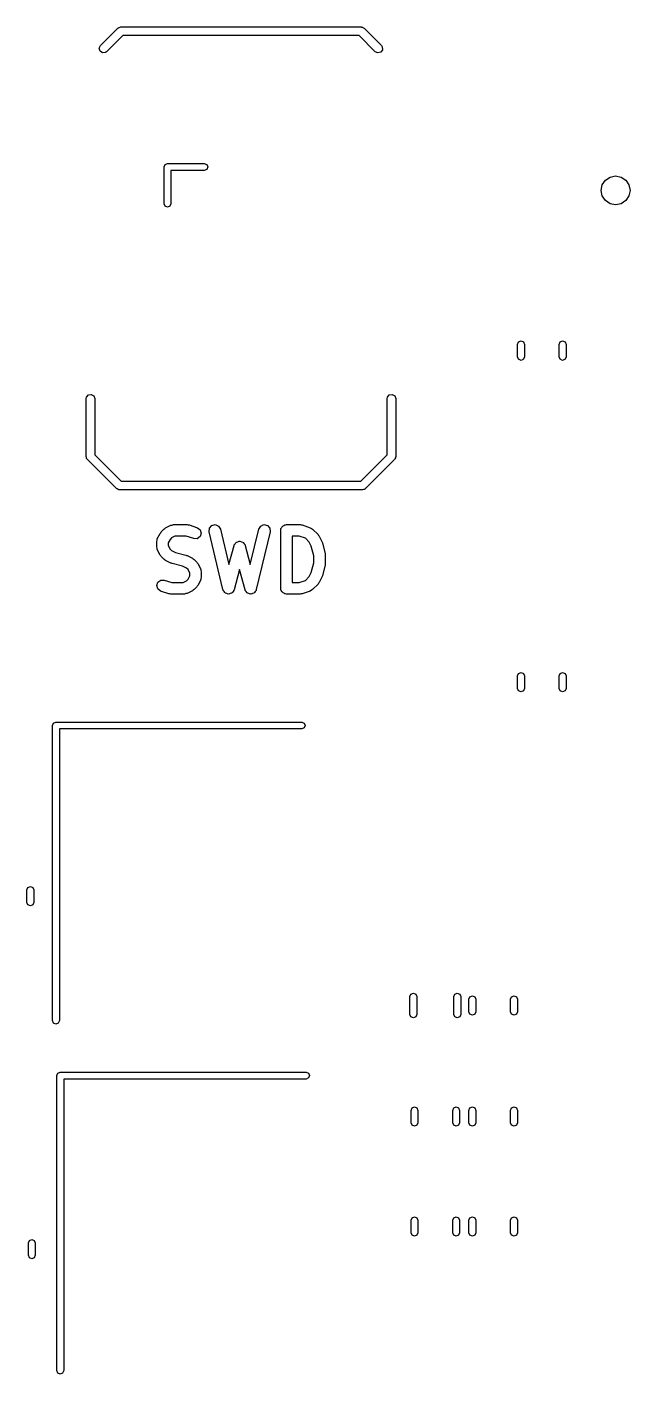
# Model space of a CAD drawing. Extents: x 96 to 200, y -143 to -59.
# Drawn here: x 120.6 to 131.03, y -84.96 to -61.67 of the extents above; entities that cross this region are included whole.
import ezdxf

# ---------------------------------------------------------------- set-up
doc = ezdxf.new("R2010")
doc.units = 0
doc.layers.add('BLACK', color=7, linetype='CONTINUOUS')

msp = doc.modelspace()

# ---------------------------------------------------------------- linework, layer by layer
at = {"layer": 'BLACK', "linetype": 'CONTINUOUS'}
for p, q in [((121.872, -61.997), (122.172, -61.697)), ((122.172, -61.697), (122.176, -61.6943)), ((122.176, -61.6943), (122.177, -61.6925)), ((122.177, -61.6925), (122.18, -61.6914)), ((122.18, -61.6914), (122.193, -61.682)), ((122.193, -61.682), (122.21, -61.6806)), ((122.21, -61.6806), (122.225, -61.675)), ((122.225, -61.675), (126.375, -61.675)), ((126.375, -61.675), (126.38, -61.6758)), ((126.38, -61.6758), (126.382, -61.6753)), ((126.382, -61.6753), (126.385, -61.6767)), ((126.385, -61.6767), (126.401, -61.6795)), ((126.401, -61.6795), (126.413, -61.69)), ((126.413, -61.69), (126.428, -61.697)), ((126.428, -61.697), (126.728, -61.997)), ((122.256, -61.825), (121.978, -62.103)), ((126.344, -61.825), (122.256, -61.825)), ((126.622, -62.103), (126.344, -61.825)), ((121.85, -62.0435), (121.872, -61.997)), ((121.864, -62.093), (121.85, -62.0435)), ((121.906, -62.1224), (121.864, -62.093)), ((121.957, -62.118), (121.906, -62.1224)), ((121.978, -62.103), (121.957, -62.118)), ((126.668, -62.1247), (126.622, -62.103)), ((126.718, -62.1114), (126.668, -62.1247)), ((126.747, -62.0694), (126.718, -62.1114)), ((126.728, -61.997), (126.743, -62.0183)), ((126.743, -62.0183), (126.747, -62.0694)), ((122.97, -64.095), (122.988, -64.0526)), ((122.97, -64.73), (122.97, -64.095)), ((122.988, -64.0526), (123.03, -64.035)), ((123.03, -64.035), (123.665, -64.035)), ((123.665, -64.155), (123.09, -64.155)), ((123.09, -64.155), (123.09, -64.73)), ((123.665, -64.035), (123.707, -64.0526)), ((123.707, -64.1374), (123.665, -64.155)), ((123.707, -64.0526), (123.725, -64.095)), ((123.725, -64.095), (123.707, -64.1374)), ((130.679, -64.269), (130.775, -64.25)), ((130.775, -64.25), (130.871, -64.269)), ((130.525, -64.5), (130.544, -64.4043)), ((130.544, -64.4043), (130.598, -64.3232)), ((130.598, -64.3232), (130.679, -64.269)), ((130.871, -64.269), (130.952, -64.3232)), ((130.952, -64.3232), (131.006, -64.4043)), ((131.006, -64.4043), (131.025, -64.5)), ((122.988, -64.7724), (122.97, -64.73)), ((123.09, -64.73), (123.072, -64.7724)), ((130.544, -64.5957), (130.525, -64.5)), ((130.598, -64.6768), (130.544, -64.5957)), ((130.679, -64.731), (130.598, -64.6768)), ((130.775, -64.75), (130.679, -64.731)), ((130.871, -64.731), (130.775, -64.75)), ((130.952, -64.6768), (130.871, -64.731)), ((131.006, -64.5957), (130.952, -64.6768)), ((131.025, -64.5), (131.006, -64.5957)), ((123.03, -64.79), (122.988, -64.7724)), ((123.072, -64.7724), (123.03, -64.79)), ((129.08, -67.1622), (129.098, -67.1197)), ((129.08, -67.3778), (129.08, -67.1622)), ((129.098, -67.1197), (129.14, -67.1022)), ((129.14, -67.1022), (129.182, -67.1197)), ((129.182, -67.1197), (129.2, -67.1622)), ((129.2, -67.1622), (129.2, -67.3778)), ((129.8, -67.1622), (129.818, -67.1197)), ((129.8, -67.3778), (129.8, -67.1622)), ((129.818, -67.1197), (129.86, -67.1022)), ((129.86, -67.1022), (129.902, -67.1197)), ((129.902, -67.1197), (129.92, -67.1622)), ((129.92, -67.1622), (129.92, -67.3778)), ((129.098, -67.4203), (129.08, -67.3778)), ((129.14, -67.4378), (129.098, -67.4203)), ((129.182, -67.4203), (129.14, -67.4378)), ((129.2, -67.3778), (129.182, -67.4203)), ((129.818, -67.4203), (129.8, -67.3778)), ((129.86, -67.4378), (129.818, -67.4203)), ((129.902, -67.4203), (129.86, -67.4378)), ((129.92, -67.3778), (129.902, -67.4203)), ((121.625, -68.1), (121.63, -68.0743)), ((121.625, -69.1), (121.625, -68.1)), ((121.63, -68.0743), (121.662, -68.035)), ((121.662, -68.035), (121.713, -68.0261)), ((121.713, -68.0261), (121.757, -68.0518)), ((121.757, -68.0518), (121.775, -68.1)), ((121.775, -68.1), (121.775, -69.0689)), ((126.825, -68.1), (126.83, -68.0743)), ((126.825, -69.0689), (126.825, -68.1)), ((126.83, -68.0743), (126.862, -68.035)), ((126.862, -68.035), (126.913, -68.0261)), ((126.913, -68.0261), (126.957, -68.0518)), ((126.957, -68.0518), (126.975, -68.1)), ((126.975, -68.1), (126.975, -69.1)), ((121.631, -69.1154), (121.625, -69.1)), ((121.632, -69.1317), (121.631, -69.1154)), ((121.641, -69.1451), (121.632, -69.1317)), ((121.643, -69.1482), (121.641, -69.1451)), ((121.644, -69.1492), (121.643, -69.1482)), ((121.647, -69.153), (121.644, -69.1492)), ((122.147, -69.653), (121.647, -69.153)), ((121.775, -69.0689), (122.231, -69.525)), ((126.369, -69.525), (126.825, -69.0689)), ((126.953, -69.153), (126.453, -69.653)), ((126.96, -69.1382), (126.953, -69.153)), ((126.97, -69.1257), (126.96, -69.1382)), ((126.973, -69.1095), (126.97, -69.1257)), ((126.975, -69.1065), (126.973, -69.1095)), ((126.975, -69.1), (126.974, -69.1046)), ((126.974, -69.1046), (126.975, -69.1065)), ((122.231, -69.525), (126.369, -69.525)), ((122.162, -69.66), (122.147, -69.653)), ((122.174, -69.6705), (122.162, -69.66)), ((122.19, -69.6733), (122.174, -69.6705)), ((122.193, -69.6747), (122.19, -69.6733)), ((122.195, -69.6742), (122.193, -69.6747)), ((122.2, -69.675), (122.195, -69.6742)), ((126.4, -69.675), (122.2, -69.675)), ((126.415, -69.6694), (126.4, -69.675)), ((126.432, -69.668), (126.415, -69.6694)), ((126.445, -69.6586), (126.432, -69.668)), ((126.448, -69.6575), (126.445, -69.6586)), ((126.449, -69.6557), (126.448, -69.6575)), ((126.453, -69.653), (126.449, -69.6557)), ((122.993, -70.3358), (123.089, -70.2882)), ((123.089, -70.2882), (123.111, -70.2847)), ((123.111, -70.2847), (123.133, -70.2776)), ((123.133, -70.2776), (123.371, -70.2776)), ((123.371, -70.2776), (123.387, -70.2826)), ((123.387, -70.2826), (123.403, -70.2828)), ((123.403, -70.2828), (123.546, -70.3304)), ((123.755, -70.3392), (123.796, -70.2923)), ((123.796, -70.2923), (123.856, -70.2779)), ((123.856, -70.2779), (123.913, -70.3017)), ((123.913, -70.3017), (123.945, -70.3545)), ((124.607, -70.3545), (124.64, -70.3017)), ((124.64, -70.3017), (124.697, -70.2779)), ((124.697, -70.2779), (124.757, -70.2923)), ((124.757, -70.2923), (124.797, -70.3392)), ((125, -70.3339), (125.005, -70.3188)), ((125.005, -70.3188), (125.018, -70.3095)), ((125.018, -70.3095), (125.027, -70.2967)), ((125.027, -70.2967), (125.042, -70.2918)), ((125.042, -70.2918), (125.055, -70.2825)), ((125.055, -70.2825), (125.071, -70.2825)), ((125.071, -70.2825), (125.086, -70.2776)), ((125.086, -70.2776), (125.324, -70.2776)), ((125.324, -70.2776), (125.339, -70.2826)), ((125.339, -70.2826), (125.355, -70.2828)), ((125.355, -70.2828), (125.498, -70.3304)), ((122.843, -70.5681), (122.85, -70.5462)), ((122.85, -70.5462), (122.853, -70.5234)), ((122.853, -70.5234), (122.901, -70.4281)), ((122.901, -70.4281), (122.912, -70.4166)), ((122.912, -70.4166), (122.92, -70.4021)), ((122.92, -70.4021), (122.967, -70.3545)), ((122.967, -70.3545), (122.982, -70.3472)), ((122.982, -70.3472), (122.993, -70.3358)), ((123.073, -70.5321), (123.043, -70.5917)), ((123.097, -70.5074), (123.073, -70.5321)), ((123.157, -70.4776), (123.097, -70.5074)), ((123.355, -70.4776), (123.157, -70.4776)), ((123.483, -70.5201), (123.355, -70.4776)), ((123.544, -70.5206), (123.483, -70.5201)), ((123.595, -70.4846), (123.544, -70.5206)), ((123.546, -70.3304), (123.596, -70.3671)), ((123.614, -70.426), (123.595, -70.4846)), ((123.596, -70.3671), (123.614, -70.426)), ((123.75, -70.4008), (123.755, -70.3392)), ((123.988, -71.4008), (123.75, -70.4008)), ((123.945, -70.3545), (124.091, -70.9689)), ((124.461, -70.9689), (124.607, -70.3545)), ((124.802, -70.4008), (124.564, -71.4008)), ((124.797, -70.3392), (124.802, -70.4008)), ((124.986, -70.3776), (124.991, -70.3626)), ((124.986, -71.3776), (124.986, -70.3776)), ((124.991, -70.3467), (125, -70.3339)), ((124.991, -70.3626), (124.991, -70.3467)), ((125.186, -70.4776), (125.186, -71.2776)), ((125.308, -70.4776), (125.186, -70.4776)), ((125.413, -70.5126), (125.308, -70.4776)), ((125.48, -70.5797), (125.413, -70.5126)), ((125.498, -70.3304), (125.517, -70.3441)), ((125.517, -70.3441), (125.537, -70.3545)), ((125.537, -70.3545), (125.633, -70.4498)), ((125.633, -70.4498), (125.64, -70.4642)), ((125.64, -70.4642), (125.651, -70.4758)), ((125.651, -70.4758), (125.699, -70.571)), ((122.843, -70.6633), (122.843, -70.5681)), ((122.85, -70.6853), (122.843, -70.6633)), ((122.853, -70.7081), (122.85, -70.6853)), ((122.901, -70.8033), (122.853, -70.7081)), ((123.043, -70.5917), (123.043, -70.6397)), ((123.043, -70.6397), (123.073, -70.6993)), ((123.073, -70.6993), (123.097, -70.724)), ((123.097, -70.724), (123.168, -70.7595)), ((123.168, -70.7595), (123.348, -70.8044)), ((124.091, -70.9689), (124.18, -70.6376)), ((124.18, -70.6376), (124.183, -70.6329)), ((124.183, -70.6274), (124.199, -70.6073)), ((124.183, -70.6329), (124.183, -70.6274)), ((124.199, -70.6073), (124.213, -70.5857)), ((124.213, -70.5857), (124.218, -70.5837)), ((124.218, -70.5837), (124.222, -70.5794)), ((124.222, -70.5794), (124.247, -70.5728)), ((124.247, -70.5728), (124.271, -70.5635)), ((124.271, -70.5635), (124.276, -70.5649)), ((124.276, -70.5649), (124.282, -70.5635)), ((124.282, -70.5635), (124.306, -70.5728)), ((124.306, -70.5728), (124.331, -70.5794)), ((124.331, -70.5794), (124.334, -70.5837)), ((124.334, -70.5837), (124.339, -70.5857)), ((124.339, -70.5857), (124.353, -70.6073)), ((124.353, -70.6073), (124.37, -70.6274)), ((124.37, -70.6274), (124.37, -70.6329)), ((124.37, -70.6329), (124.373, -70.6376)), ((124.373, -70.6376), (124.461, -70.9689)), ((125.515, -70.6506), (125.48, -70.5797)), ((125.557, -70.8185), (125.515, -70.6506)), ((125.699, -70.571), (125.701, -70.582)), ((125.701, -70.582), (125.707, -70.5915)), ((125.707, -70.5915), (125.754, -70.7819)), ((125.754, -70.7819), (125.753, -70.7944)), ((122.912, -70.8148), (122.901, -70.8033)), ((122.92, -70.8293), (122.912, -70.8148)), ((122.967, -70.8769), (122.92, -70.8293)), ((122.982, -70.8843), (122.967, -70.8769)), ((122.993, -70.8956), (122.982, -70.8843)), ((123.089, -70.9433), (122.993, -70.8956)), ((123.1, -70.9449), (123.089, -70.9433)), ((123.109, -70.9508), (123.1, -70.9449)), ((123.289, -70.9958), (123.109, -70.9508)), ((123.36, -71.0312), (123.289, -70.9958)), ((123.348, -70.8044), (123.358, -70.8103)), ((123.358, -70.8103), (123.369, -70.812)), ((123.369, -70.812), (123.464, -70.8596)), ((123.464, -70.8596), (123.475, -70.871)), ((123.475, -70.871), (123.49, -70.8783)), ((123.49, -70.8783), (123.537, -70.926)), ((123.537, -70.926), (123.545, -70.9404)), ((123.545, -70.9404), (123.556, -70.9519)), ((123.556, -70.9519), (123.604, -71.0472)), ((125.515, -71.1046), (125.557, -70.9367)), ((125.557, -70.9367), (125.557, -70.8185)), ((125.754, -70.9733), (125.707, -71.1638)), ((125.753, -70.7944), (125.757, -70.8062)), ((125.757, -70.949), (125.753, -70.9609)), ((125.753, -70.9609), (125.754, -70.9733)), ((125.757, -70.8062), (125.757, -70.949)), ((122.862, -71.2706), (122.913, -71.2347)), ((122.913, -71.2347), (122.974, -71.2351)), ((122.974, -71.2351), (123.102, -71.2776)), ((123.3, -71.2776), (123.36, -71.2478)), ((123.384, -71.0559), (123.36, -71.0312)), ((123.36, -71.2478), (123.384, -71.2231)), ((123.414, -71.1155), (123.384, -71.0559)), ((123.384, -71.2231), (123.414, -71.1635)), ((123.414, -71.1635), (123.414, -71.1155)), ((123.604, -71.2319), (123.556, -71.3271)), ((123.604, -71.0472), (123.607, -71.07)), ((123.607, -71.2091), (123.604, -71.2319)), ((123.607, -71.07), (123.614, -71.0919)), ((123.614, -71.1871), (123.607, -71.2091)), ((123.614, -71.0919), (123.614, -71.1871)), ((124.276, -71.0514), (124.182, -71.4034)), ((124.37, -71.4034), (124.276, -71.0514)), ((125.308, -71.2776), (125.413, -71.2426)), ((125.413, -71.2426), (125.48, -71.1755)), ((125.48, -71.1755), (125.515, -71.1046)), ((125.699, -71.1842), (125.651, -71.2795)), ((125.701, -71.1732), (125.699, -71.1842)), ((125.707, -71.1638), (125.701, -71.1732)), ((122.843, -71.3292), (122.862, -71.2706)), ((122.862, -71.3882), (122.843, -71.3292)), ((122.911, -71.4249), (122.862, -71.3882)), ((123.054, -71.4725), (122.911, -71.4249)), ((123.07, -71.4726), (123.054, -71.4725)), ((123.086, -71.4776), (123.07, -71.4726)), ((123.324, -71.4776), (123.086, -71.4776)), ((123.102, -71.2776), (123.3, -71.2776)), ((123.346, -71.4705), (123.324, -71.4776)), ((123.369, -71.4671), (123.346, -71.4705)), ((123.464, -71.4194), (123.369, -71.4671)), ((123.475, -71.4081), (123.464, -71.4194)), ((123.49, -71.4007), (123.475, -71.4081)), ((123.537, -71.3531), (123.49, -71.4007)), ((123.545, -71.3386), (123.537, -71.3531)), ((123.556, -71.3271), (123.545, -71.3386)), ((123.992, -71.4067), (123.988, -71.4008)), ((123.992, -71.4136), (123.992, -71.4067)), ((124.008, -71.4326), (123.992, -71.4136)), ((124.021, -71.4535), (124.008, -71.4326)), ((124.027, -71.4562), (124.021, -71.4535)), ((124.031, -71.4616), (124.027, -71.4562)), ((124.055, -71.4679), (124.031, -71.4616)), ((124.078, -71.4773), (124.055, -71.4679)), ((124.084, -71.4757), (124.078, -71.4773)), ((124.091, -71.4775), (124.084, -71.4757)), ((124.114, -71.4687), (124.091, -71.4775)), ((124.138, -71.463), (124.114, -71.4687)), ((124.142, -71.4577), (124.138, -71.463)), ((124.149, -71.4553), (124.142, -71.4577)), ((124.162, -71.4347), (124.149, -71.4553)), ((124.178, -71.4161), (124.162, -71.4347)), ((124.179, -71.4092), (124.178, -71.4161)), ((124.182, -71.4034), (124.179, -71.4092)), ((124.374, -71.4092), (124.37, -71.4034)), ((124.374, -71.4161), (124.374, -71.4092)), ((124.39, -71.4347), (124.374, -71.4161)), ((124.404, -71.4553), (124.39, -71.4347)), ((124.41, -71.4577), (124.404, -71.4553)), ((124.415, -71.463), (124.41, -71.4577)), ((124.438, -71.4687), (124.415, -71.463)), ((124.461, -71.4775), (124.438, -71.4687)), ((124.468, -71.4757), (124.461, -71.4775)), ((124.475, -71.4773), (124.468, -71.4757)), ((124.497, -71.4679), (124.475, -71.4773)), ((124.521, -71.4616), (124.497, -71.4679)), ((124.525, -71.4562), (124.521, -71.4616)), ((124.532, -71.4535), (124.525, -71.4562)), ((124.545, -71.4326), (124.532, -71.4535)), ((124.56, -71.4136), (124.545, -71.4326)), ((124.564, -71.4008), (124.56, -71.4067)), ((124.56, -71.4067), (124.56, -71.4136)), ((124.991, -71.3927), (124.986, -71.3776)), ((124.991, -71.4085), (124.991, -71.3927)), ((125, -71.4213), (124.991, -71.4085)), ((125.005, -71.4364), (125, -71.4213)), ((125.018, -71.4457), (125.005, -71.4364)), ((125.027, -71.4585), (125.018, -71.4457)), ((125.042, -71.4634), (125.027, -71.4585)), ((125.055, -71.4727), (125.042, -71.4634)), ((125.071, -71.4727), (125.055, -71.4727)), ((125.086, -71.4776), (125.071, -71.4727)), ((125.324, -71.4776), (125.086, -71.4776)), ((125.186, -71.2776), (125.308, -71.2776)), ((125.339, -71.4726), (125.324, -71.4776)), ((125.355, -71.4725), (125.339, -71.4726)), ((125.498, -71.4249), (125.355, -71.4725)), ((125.517, -71.4112), (125.498, -71.4249)), ((125.537, -71.4007), (125.517, -71.4112)), ((125.633, -71.3055), (125.537, -71.4007)), ((125.64, -71.291), (125.633, -71.3055)), ((125.651, -71.2795), (125.64, -71.291)), ((129.08, -72.8922), (129.098, -72.8497)), ((129.098, -72.8497), (129.14, -72.8322)), ((129.14, -72.8322), (129.182, -72.8497)), ((129.182, -72.8497), (129.2, -72.8922)), ((129.8, -72.8922), (129.818, -72.8497)), ((129.818, -72.8497), (129.86, -72.8322)), ((129.86, -72.8322), (129.902, -72.8497)), ((129.902, -72.8497), (129.92, -72.8922)), ((129.08, -73.1078), (129.08, -72.8922)), ((129.098, -73.1503), (129.08, -73.1078)), ((129.2, -73.1078), (129.182, -73.1503)), ((129.2, -72.8922), (129.2, -73.1078)), ((129.8, -73.1078), (129.8, -72.8922)), ((129.818, -73.1503), (129.8, -73.1078)), ((129.92, -73.1078), (129.902, -73.1503)), ((129.92, -72.8922), (129.92, -73.1078)), ((129.14, -73.1678), (129.098, -73.1503)), ((129.182, -73.1503), (129.14, -73.1678)), ((129.86, -73.1678), (129.818, -73.1503)), ((129.902, -73.1503), (129.86, -73.1678)), ((121.04, -73.75), (121.058, -73.7076)), ((121.04, -78.85), (121.04, -73.75)), ((121.058, -73.7076), (121.1, -73.69)), ((121.1, -73.69), (125.35, -73.69)), ((125.35, -73.81), (121.16, -73.81)), ((121.16, -73.81), (121.16, -78.85)), ((125.35, -73.69), (125.392, -73.7076)), ((125.392, -73.7924), (125.35, -73.81)), ((125.392, -73.7076), (125.41, -73.75)), ((125.41, -73.75), (125.392, -73.7924)), ((120.6, -76.5922), (120.618, -76.5497)), ((120.6, -76.8078), (120.6, -76.5922)), ((120.618, -76.5497), (120.66, -76.5322)), ((120.66, -76.5322), (120.702, -76.5497)), ((120.702, -76.5497), (120.72, -76.5922)), ((120.72, -76.5922), (120.72, -76.8078)), ((120.618, -76.8503), (120.6, -76.8078)), ((120.72, -76.8078), (120.702, -76.8503)), ((120.66, -76.8678), (120.618, -76.8503)), ((120.702, -76.8503), (120.66, -76.8678)), ((127.219, -78.4364), (127.237, -78.3939)), ((127.219, -78.7436), (127.219, -78.4364)), ((127.237, -78.3939), (127.279, -78.3764)), ((127.279, -78.3764), (127.321, -78.3939)), ((127.321, -78.3939), (127.339, -78.4364)), ((127.339, -78.4364), (127.339, -78.7436)), ((127.979, -78.4364), (127.997, -78.3939)), ((127.979, -78.7436), (127.979, -78.4364)), ((127.997, -78.3939), (128.039, -78.3764)), ((128.039, -78.3764), (128.081, -78.3939)), ((128.081, -78.3939), (128.099, -78.4364)), ((128.099, -78.4364), (128.099, -78.7436)), ((128.239, -78.4822), (128.257, -78.4397)), ((128.257, -78.4397), (128.299, -78.4222)), ((128.299, -78.4222), (128.341, -78.4397)), ((128.341, -78.4397), (128.359, -78.4822)), ((128.959, -78.4822), (128.977, -78.4397)), ((128.977, -78.4397), (129.019, -78.4222)), ((129.019, -78.4222), (129.061, -78.4397)), ((129.061, -78.4397), (129.079, -78.4822)), ((128.239, -78.6978), (128.239, -78.4822)), ((128.257, -78.7403), (128.239, -78.6978)), ((128.359, -78.6978), (128.341, -78.7403)), ((128.359, -78.4822), (128.359, -78.6978)), ((128.959, -78.6978), (128.959, -78.4822)), ((128.977, -78.7403), (128.959, -78.6978)), ((129.079, -78.6978), (129.061, -78.7403)), ((129.079, -78.4822), (129.079, -78.6978)), ((121.058, -78.8924), (121.04, -78.85)), ((121.1, -78.91), (121.058, -78.8924)), ((121.142, -78.8924), (121.1, -78.91)), ((121.16, -78.85), (121.142, -78.8924)), ((127.237, -78.7861), (127.219, -78.7436)), ((127.279, -78.8036), (127.237, -78.7861)), ((127.321, -78.7861), (127.279, -78.8036)), ((127.339, -78.7436), (127.321, -78.7861)), ((127.997, -78.7861), (127.979, -78.7436)), ((128.039, -78.8036), (127.997, -78.7861)), ((128.081, -78.7861), (128.039, -78.8036)), ((128.099, -78.7436), (128.081, -78.7861)), ((128.299, -78.7578), (128.257, -78.7403)), ((128.341, -78.7403), (128.299, -78.7578)), ((129.019, -78.7578), (128.977, -78.7403)), ((129.061, -78.7403), (129.019, -78.7578)), ((121.115, -79.8), (121.133, -79.7576)), ((121.115, -84.9), (121.115, -79.8)), ((121.133, -79.7576), (121.175, -79.74)), ((121.175, -79.74), (125.425, -79.74)), ((125.425, -79.86), (121.235, -79.86)), ((121.235, -79.86), (121.235, -84.9)), ((125.425, -79.74), (125.467, -79.7576)), ((125.467, -79.8424), (125.425, -79.86)), ((125.467, -79.7576), (125.485, -79.8)), ((125.485, -79.8), (125.467, -79.8424)), ((127.239, -80.4022), (127.257, -80.3597)), ((127.239, -80.6178), (127.239, -80.4022)), ((127.257, -80.3597), (127.299, -80.3422)), ((127.299, -80.3422), (127.341, -80.3597)), ((127.341, -80.3597), (127.359, -80.4022)), ((127.359, -80.4022), (127.359, -80.6178)), ((127.959, -80.4022), (127.977, -80.3597)), ((127.959, -80.6178), (127.959, -80.4022)), ((127.977, -80.3597), (128.019, -80.3422)), ((128.019, -80.3422), (128.061, -80.3597)), ((128.061, -80.3597), (128.079, -80.4022)), ((128.079, -80.4022), (128.079, -80.6178)), ((128.239, -80.4022), (128.257, -80.3597)), ((128.239, -80.6178), (128.239, -80.4022)), ((128.257, -80.3597), (128.299, -80.3422)), ((128.299, -80.3422), (128.341, -80.3597)), ((128.341, -80.3597), (128.359, -80.4022)), ((128.359, -80.4022), (128.359, -80.6178)), ((128.959, -80.4022), (128.977, -80.3597)), ((128.959, -80.6178), (128.959, -80.4022)), ((128.977, -80.3597), (129.019, -80.3422)), ((129.019, -80.3422), (129.061, -80.3597)), ((129.061, -80.3597), (129.079, -80.4022)), ((129.079, -80.4022), (129.079, -80.6178)), ((127.257, -80.6603), (127.239, -80.6178)), ((127.299, -80.6778), (127.257, -80.6603)), ((127.341, -80.6603), (127.299, -80.6778)), ((127.359, -80.6178), (127.341, -80.6603)), ((127.977, -80.6603), (127.959, -80.6178)), ((128.019, -80.6778), (127.977, -80.6603)), ((128.061, -80.6603), (128.019, -80.6778)), ((128.079, -80.6178), (128.061, -80.6603)), ((128.257, -80.6603), (128.239, -80.6178)), ((128.299, -80.6778), (128.257, -80.6603)), ((128.341, -80.6603), (128.299, -80.6778)), ((128.359, -80.6178), (128.341, -80.6603)), ((128.977, -80.6603), (128.959, -80.6178)), ((129.019, -80.6778), (128.977, -80.6603)), ((129.061, -80.6603), (129.019, -80.6778)), ((129.079, -80.6178), (129.061, -80.6603)), ((127.239, -82.3022), (127.257, -82.2597)), ((127.239, -82.5178), (127.239, -82.3022)), ((127.257, -82.2597), (127.299, -82.2422)), ((127.299, -82.2422), (127.341, -82.2597)), ((127.341, -82.2597), (127.359, -82.3022)), ((127.359, -82.3022), (127.359, -82.5178)), ((127.959, -82.3022), (127.977, -82.2597)), ((127.959, -82.5178), (127.959, -82.3022)), ((127.977, -82.2597), (128.019, -82.2422)), ((128.019, -82.2422), (128.061, -82.2597)), ((128.061, -82.2597), (128.079, -82.3022)), ((128.079, -82.3022), (128.079, -82.5178)), ((128.239, -82.3022), (128.257, -82.2597)), ((128.239, -82.5178), (128.239, -82.3022)), ((128.257, -82.2597), (128.299, -82.2422)), ((128.299, -82.2422), (128.341, -82.2597)), ((128.341, -82.2597), (128.359, -82.3022)), ((128.359, -82.3022), (128.359, -82.5178)), ((128.959, -82.3022), (128.977, -82.2597)), ((128.959, -82.5178), (128.959, -82.3022)), ((128.977, -82.2597), (129.019, -82.2422)), ((129.019, -82.2422), (129.061, -82.2597)), ((129.061, -82.2597), (129.079, -82.3022)), ((129.079, -82.3022), (129.079, -82.5178)), ((120.625, -82.6922), (120.643, -82.6497)), ((120.643, -82.6497), (120.685, -82.6322)), ((120.685, -82.6322), (120.727, -82.6497)), ((120.727, -82.6497), (120.745, -82.6922)), ((127.257, -82.5603), (127.239, -82.5178)), ((127.299, -82.5778), (127.257, -82.5603)), ((127.341, -82.5603), (127.299, -82.5778)), ((127.359, -82.5178), (127.341, -82.5603)), ((127.977, -82.5603), (127.959, -82.5178)), ((128.019, -82.5778), (127.977, -82.5603)), ((128.061, -82.5603), (128.019, -82.5778)), ((128.079, -82.5178), (128.061, -82.5603)), ((128.257, -82.5603), (128.239, -82.5178)), ((128.299, -82.5778), (128.257, -82.5603)), ((128.341, -82.5603), (128.299, -82.5778)), ((128.359, -82.5178), (128.341, -82.5603)), ((128.977, -82.5603), (128.959, -82.5178)), ((129.019, -82.5778), (128.977, -82.5603)), ((129.061, -82.5603), (129.019, -82.5778)), ((129.079, -82.5178), (129.061, -82.5603)), ((120.625, -82.9078), (120.625, -82.6922)), ((120.745, -82.6922), (120.745, -82.9078)), ((120.643, -82.9503), (120.625, -82.9078)), ((120.685, -82.9678), (120.643, -82.9503)), ((120.727, -82.9503), (120.685, -82.9678)), ((120.745, -82.9078), (120.727, -82.9503)), ((121.133, -84.9424), (121.115, -84.9)), ((121.175, -84.96), (121.133, -84.9424)), ((121.217, -84.9424), (121.175, -84.96)), ((121.235, -84.9), (121.217, -84.9424))]:
    msp.add_line(p, q, dxfattribs=at)

doc.saveas('drawing.dxf')
